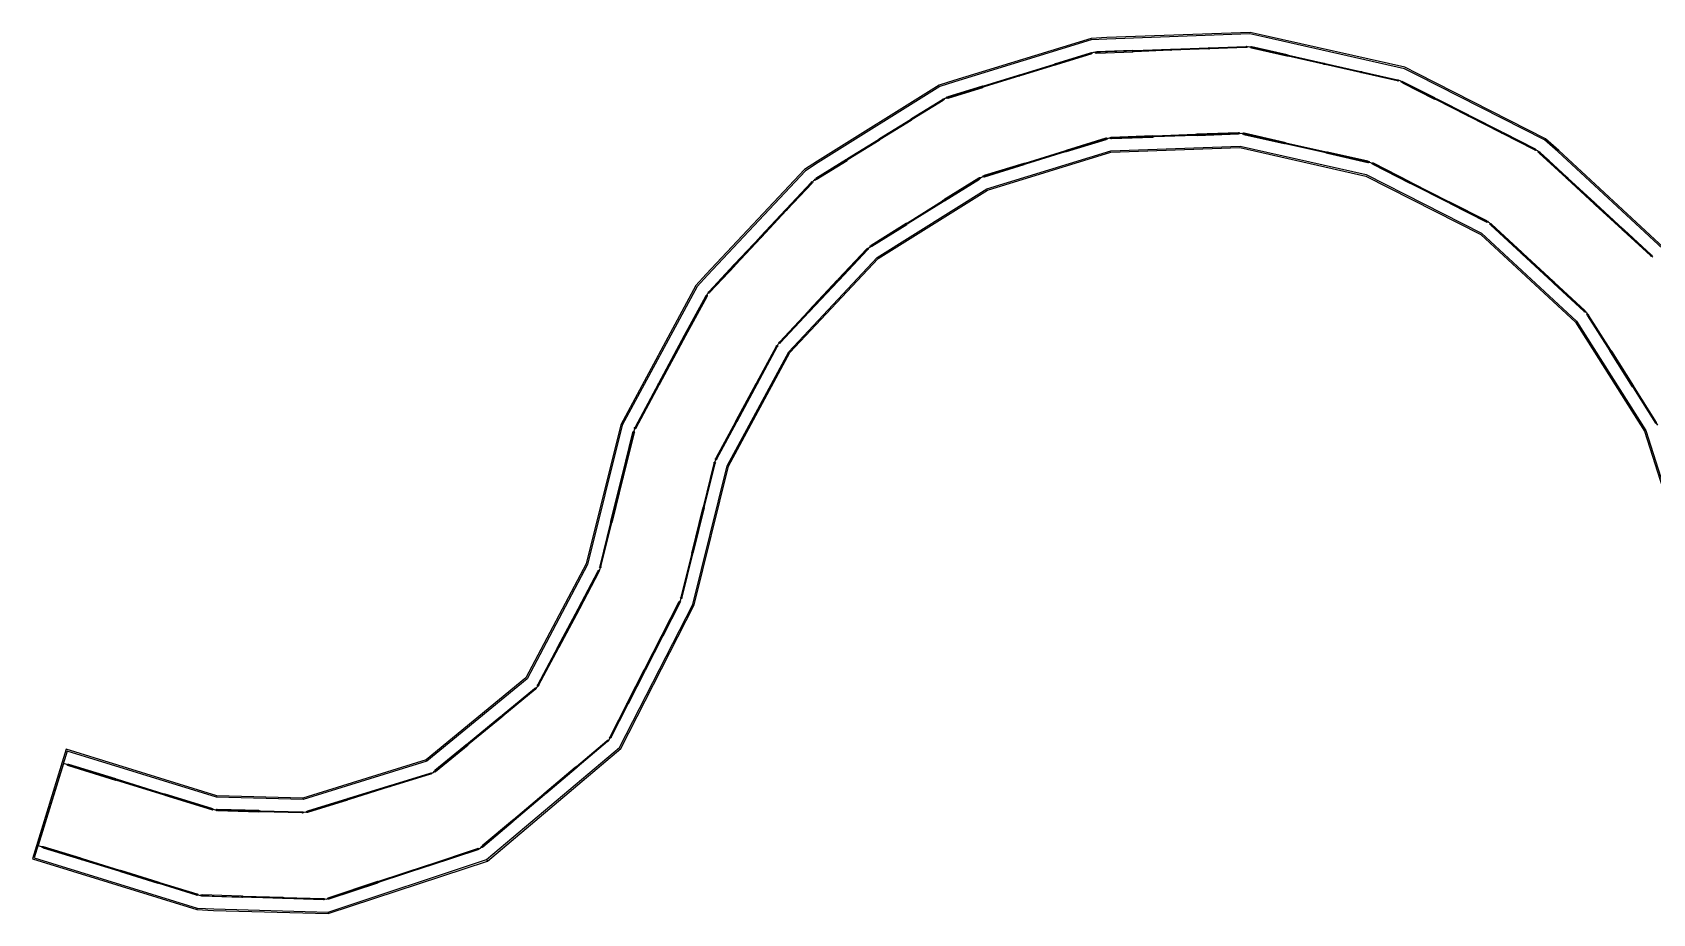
# Model space of a CAD drawing. Header units: millimetres. Extents: x -2430464 to 225692, y -180 to 1805330.
# Drawn here: x -1573706 to -1517198, y 650962 to 681682 of the extents above; entities that cross this region are included whole.
import ezdxf

# ---------------------------------------------------------------- set-up
doc = ezdxf.new("R2010")
doc.units = ezdxf.units.MM
doc.header["$LTSCALE"] = 1000
doc.layers.add('W-PLASTIC_RAILINGS塑木栏杆', color=6, linetype='CONTINUOUS')
doc.layers.add('W-STEEL_FRAME钢架', color=3, linetype='CONTINUOUS')

msp = doc.modelspace()

# ---------------------------------------------------------------- linework, layer by layer
at = {"layer": 'W-PLASTIC_RAILINGS塑木栏杆', "color": 4}
msp.add_lwpolyline([(-1517191.41, 673849.88), (-1520807.04, 677199.37), (-1521215.75, 677558.82), (-1525617.24, 679794.71), (-1526005.66, 679992.02), (-1530817.38, 681079.86), (-1531282.07, 681180.08), (-1536213.24, 681000.15), (-1536697.21, 680976.69), (-1541414.67, 679529.15), (-1541873.33, 679382.76), (-1546059.28, 676769.1), (-1546460.39, 676513.14), (-1549837.69, 672914.69), (-1550158.55, 672566.39), (-1552718.92, 667823.26), (-1553919.58, 662971.56), (-1556102.62, 658852.5), (-1559733.67, 655870.94), (-1564204.98, 654486.03), (-1567354.68, 654574.57), (-1572625.43, 656197.94), (-1573508.48, 653330.85), (-1567885.08, 651598.86), (-1567365.84, 651573.7), (-1563460.12, 651463.89), (-1558085.11, 653238.98), (-1553585.34, 657035.92), (-1551093.12, 661896.49), (-1549894.51, 666739.89), (-1547696.33, 670812.52), (-1544527.7, 674188.63), (-1540599.91, 676641.1), (-1536172.48, 677999.64), (-1531544.81, 678168.5), (-1527031.44, 677148.11), (-1522901.77, 675050.31), (-1519501.64, 671900.59), (-1517024.47, 667989.72)], dxfattribs=at)
at = {"layer": 'W-PLASTIC_RAILINGS塑木栏杆'}
for points in [[(-1536785.93, 680928.45), (-1537996.39, 680555.9), (-1538008.16, 680594.13), (-1536797.7, 680966.68)], [(-1536596.57, 680961.27), (-1535330.95, 681008.61), (-1535332.45, 681048.58), (-1536598.06, 681001.24)], [(-1534014.37, 681057.86), (-1535280.99, 681010.48), (-1535282.48, 681050.45), (-1534015.87, 681097.83)], [(-1532696.79, 681107.15), (-1533964.41, 681059.73), (-1533965.9, 681099.7), (-1532698.29, 681147.12)], [(-1531380.22, 681156.4), (-1532646.83, 681109.02), (-1532648.32, 681148.99), (-1531381.71, 681196.37)], [(-1531188.76, 681139.27), (-1529954.2, 680861.12), (-1529945.41, 680900.14), (-1531179.97, 681178.29)], [(-1538044.18, 680541.19), (-1539255.6, 680168.34), (-1539267.37, 680206.57), (-1538055.95, 680579.42)], [(-1528670.87, 680571.99), (-1529905.43, 680850.13), (-1529896.64, 680889.15), (-1528662.08, 680611.01)], [(-1527388.52, 680283.07), (-1528622.09, 680561), (-1528613.3, 680600.02), (-1527379.72, 680322.1)], [(-1541772.11, 679393.8), (-1540561.64, 679766.36), (-1540573.41, 679804.59), (-1541783.87, 679432.03)], [(-1539303.39, 680153.63), (-1540513.85, 679781.07), (-1540525.62, 679819.3), (-1539315.16, 680191.86)], [(-1526106.16, 679994.16), (-1527339.74, 680272.09), (-1527330.95, 680311.11), (-1526097.37, 680033.18)], [(-1525925.56, 679928.9), (-1524806.2, 679360.28), (-1524788.09, 679395.95), (-1525907.44, 679964.56)], [(-1541946.42, 679313.46), (-1543019.36, 678642.42), (-1543040.57, 678676.34), (-1541967.63, 679347.37)], [(-1523642.27, 678769.03), (-1524761.63, 679337.64), (-1524743.51, 679373.3), (-1523624.15, 678804.69)], [(-1522477.44, 678177.31), (-1523597.69, 678746.38), (-1523579.58, 678782.04), (-1522459.33, 678212.98)], [(-1543061.76, 678615.91), (-1544134.7, 677944.88), (-1544155.91, 677978.79), (-1543082.97, 678649.82)], [(-1533136.77, 678090.4), (-1534579.81, 678037.74), (-1534581.27, 678077.72), (-1533138.23, 678130.37)], [(-1533086.81, 678092.22), (-1531643.77, 678144.88), (-1531645.23, 678184.85), (-1533088.27, 678132.19)], [(-1531451.68, 678126.94), (-1530045.18, 677808.96), (-1530036.36, 677847.97), (-1531442.86, 678165.96)], [(-1521313.51, 677586.05), (-1522432.87, 678154.67), (-1522414.75, 678190.33), (-1521295.39, 677621.72)], [(-1544177.09, 677918.36), (-1545250.88, 677246.8), (-1545272.09, 677280.71), (-1544198.3, 677952.28)], [(-1537689.69, 677513.17), (-1539070.17, 677089.58), (-1539081.9, 677127.82), (-1537701.43, 677551.41)], [(-1537641.89, 677527.84), (-1536261.42, 677951.43), (-1536273.15, 677989.67), (-1537653.63, 677566.08)], [(-1536071.82, 677983.3), (-1534629.78, 678035.92), (-1534631.24, 678075.89), (-1536073.28, 678023.27)], [(-1528588.93, 677479.73), (-1529996.41, 677797.93), (-1529987.59, 677836.95), (-1528580.11, 677518.74)], [(-1546365.36, 676549.78), (-1545293.27, 677220.29), (-1545314.48, 677254.2), (-1546386.57, 676583.7)], [(-1540498.44, 676651.32), (-1539117.97, 677074.91), (-1539129.7, 677113.15), (-1540510.17, 676689.56)], [(-1528540.16, 677468.7), (-1527132.68, 677150.5), (-1527123.86, 677189.51), (-1528531.34, 677507.72)], [(-1526951.34, 677084.99), (-1525663.03, 676430.55), (-1525644.92, 676466.22), (-1526933.22, 677120.66)], [(-1521155.13, 677477.05), (-1520214.27, 676609.92), (-1520187.16, 676639.34), (-1521128.02, 677506.46)], [(-1546513.24, 676427.5), (-1547377.96, 675504.88), (-1547407.14, 675532.24), (-1546542.43, 676454.85)], [(-1541898.62, 675806.62), (-1540673.78, 676571.4), (-1540694.96, 676605.33), (-1541919.81, 675840.55)], [(-1524331.04, 675753.92), (-1525618.45, 676407.91), (-1525600.34, 676443.57), (-1524312.92, 675789.59)], [(-1519235.91, 675708.24), (-1520177.5, 676576.04), (-1520150.4, 676605.45), (-1519208.8, 675737.65)], [(-1547412.15, 675468.4), (-1548276.86, 674545.78), (-1548306.05, 674573.13), (-1547441.33, 675495.75)], [(-1541941.03, 675780.14), (-1543165.88, 675015.36), (-1543187.06, 675049.29), (-1541962.22, 675814.07)], [(-1524286.46, 675731.28), (-1522999.05, 675077.29), (-1522980.93, 675112.96), (-1524268.35, 675766.94)], [(-1518257.55, 674806.55), (-1519199.14, 675674.35), (-1519172.03, 675703.77), (-1518230.44, 674835.96)], [(-1544432.29, 674224.63), (-1543208.29, 674988.88), (-1543229.48, 675022.81), (-1544453.47, 674258.56)], [(-1522842, 674967.68), (-1521781.94, 673985.69), (-1521754.76, 674015.03), (-1522814.81, 674997.02)], [(-1517276.24, 673902.15), (-1518220.78, 674772.67), (-1518193.67, 674802.08), (-1517249.14, 673931.57)], [(-1548311.05, 674509.3), (-1549176.45, 673585.95), (-1549205.64, 673613.3), (-1548340.24, 674536.65)], [(-1545569.17, 673049.74), (-1544580.98, 674102.64), (-1544610.14, 674130.02), (-1545598.34, 673077.11)], [(-1520685.2, 672969.72), (-1521745.26, 673951.71), (-1521718.08, 673981.06), (-1520658.02, 672999.07)], [(-1550076.05, 672626.12), (-1549210.65, 673549.47), (-1549239.83, 673576.82), (-1550105.23, 672653.47)], [(-1545603.39, 673013.28), (-1546591.59, 671960.38), (-1546620.75, 671987.75), (-1545632.56, 673040.66)], [(-1550188.48, 672468.84), (-1550994.58, 670975.52), (-1551029.78, 670994.52), (-1550223.68, 672487.84)], [(-1520648.52, 672935.74), (-1519588.47, 671953.75), (-1519561.28, 671983.1), (-1520621.34, 672965.09)], [(-1547613.32, 670871.75), (-1546625.8, 671923.92), (-1546654.97, 671951.3), (-1547642.48, 670899.12)], [(-1519465.03, 671805.41), (-1518692.35, 670585.53), (-1518658.56, 670606.93), (-1519431.24, 671826.81)], [(-1551018.34, 670931.52), (-1551824.44, 669438.2), (-1551859.64, 669457.2), (-1551053.53, 670950.52)], [(-1548411.14, 669446.07), (-1547725.75, 670715.91), (-1547760.95, 670734.91), (-1548446.34, 669465.07)], [(-1517893.45, 669324.26), (-1518665.59, 670543.29), (-1518631.8, 670564.69), (-1517859.66, 669345.66)], [(-1552653.82, 667901.76), (-1551848.19, 669394.2), (-1551883.39, 669413.2), (-1552689.01, 667920.76)], [(-1548434.89, 669402.07), (-1549120.28, 668132.23), (-1549155.48, 668151.23), (-1548470.09, 669421.07)], [(-1517866.69, 669282.02), (-1517094.55, 668062.98), (-1517060.76, 668084.39), (-1517832.9, 669303.42)], [(-1549829.41, 666818.39), (-1549144.03, 668088.23), (-1549179.23, 668107.23), (-1549864.61, 666837.39)], [(-1552723.54, 667721.32), (-1553099.73, 666201.18), (-1553138.56, 666210.79), (-1552762.37, 667730.93)], [(-1550274, 665123.2), (-1549898.28, 666641.4), (-1549937.11, 666651.01), (-1550312.83, 665132.81)], [(-1553111.74, 666152.64), (-1553487.94, 664632.5), (-1553526.77, 664642.11), (-1553150.57, 666162.25)], [(-1553876.14, 663063.82), (-1553499.95, 664583.97), (-1553538.78, 664593.57), (-1553914.97, 663073.43)], [(-1550286.01, 665074.66), (-1550661.72, 663556.46), (-1550700.55, 663566.07), (-1550324.84, 665084.27)], [(-1551049.69, 661988.76), (-1550673.73, 663507.93), (-1550712.56, 663517.54), (-1551088.52, 661998.36)], [(-1553948.64, 662874.02), (-1554629.52, 661589.29), (-1554664.87, 661608.02), (-1553983.98, 662892.75)], [(-1551121.07, 661798.15), (-1551703.49, 660662.26), (-1551739.08, 660680.51), (-1551156.66, 661816.4)], [(-1554652.94, 661545.11), (-1555333.82, 660260.39), (-1555369.17, 660279.12), (-1554688.28, 661563.85)], [(-1551726.3, 660617.77), (-1552308.72, 659481.88), (-1552344.31, 659500.13), (-1551761.89, 660636.02)], [(-1556038.12, 658931.49), (-1555357.24, 660216.21), (-1555392.58, 660234.94), (-1556073.46, 658950.22)], [(-1552331.53, 659437.39), (-1552915.32, 658298.83), (-1552950.91, 658317.08), (-1552367.13, 659455.64)], [(-1556167.46, 658773.38), (-1557300.44, 657843.05), (-1557325.83, 657873.97), (-1556192.84, 658804.29)], [(-1557339.08, 657811.32), (-1558472.07, 656881), (-1558497.45, 656911.91), (-1557364.47, 657842.24)], [(-1553521.92, 657115.78), (-1552938.13, 658254.34), (-1552973.72, 658272.59), (-1553557.51, 657134.03)], [(-1559643.7, 655918.95), (-1558510.71, 656849.27), (-1558536.1, 656880.18), (-1559669.08, 655949.86)], [(-1553648.62, 656956.36), (-1554707.13, 656063.18), (-1554732.93, 656093.75), (-1553674.41, 656986.93)], [(-1572443.05, 656120.84), (-1570812.63, 655618.68), (-1570800.85, 655656.91), (-1572431.27, 656159.07)], [(-1569134.42, 655101.8), (-1570764.84, 655603.96), (-1570753.07, 655642.19), (-1569122.65, 655140.03)], [(-1559824.11, 655821.99), (-1561218.74, 655390.03), (-1561230.58, 655428.24), (-1559835.94, 655860.2)], [(-1554745.34, 656030.93), (-1555803.86, 655137.75), (-1555829.65, 655168.32), (-1554771.14, 656061.5)], [(-1569086.64, 655087.08), (-1567456.22, 654584.92), (-1567444.44, 654623.15), (-1569074.86, 655125.31)], [(-1564103.54, 654496.51), (-1562708.9, 654928.48), (-1562720.74, 654966.69), (-1564115.37, 654534.72)], [(-1561266.51, 655375.24), (-1562661.14, 654943.27), (-1562672.98, 654981.48), (-1561278.34, 655413.44)], [(-1555842.07, 655105.5), (-1556900.58, 654212.32), (-1556926.38, 654242.89), (-1555867.87, 655136.07)], [(-1567255.28, 654551.77), (-1565805.85, 654511.02), (-1565804.73, 654551.01), (-1567254.16, 654591.75)], [(-1564306.45, 654468.87), (-1565755.87, 654509.62), (-1565754.75, 654549.6), (-1564305.32, 654508.86)], [(-1557995.78, 653288.18), (-1556938.8, 654180.08), (-1556964.59, 654210.65), (-1558021.58, 653318.75)], [(-1573326.16, 653253.54), (-1572029.25, 652854.2), (-1572017.48, 652892.43), (-1573314.39, 653291.76)], [(-1570681.69, 652439.27), (-1571981.46, 652839.49), (-1571969.69, 652877.72), (-1570669.91, 652477.5)], [(-1558173.35, 653188.77), (-1559870.21, 652628.39), (-1559882.76, 652666.37), (-1558185.9, 653226.76)], [(-1570633.9, 652424.56), (-1569334.12, 652024.34), (-1569322.35, 652062.57), (-1570622.13, 652462.79)], [(-1559917.69, 652612.71), (-1561614.55, 652052.32), (-1561627.1, 652090.3), (-1559930.23, 652650.69)], [(-1567986.55, 651609.41), (-1569286.33, 652009.63), (-1569274.56, 652047.86), (-1567974.78, 651647.64)], [(-1567785.77, 651574.93), (-1566409.41, 651532.95), (-1566408.19, 651572.93), (-1567784.55, 651614.91)], [(-1564985.07, 651489.5), (-1566359.43, 651531.42), (-1566358.21, 651571.4), (-1564983.85, 651529.48)], [(-1563358.89, 651476.26), (-1561662.03, 652036.64), (-1561674.57, 652074.63), (-1563371.43, 651514.24)], [(-1563560.73, 651446.05), (-1564935.1, 651487.98), (-1564933.88, 651527.96), (-1563559.52, 651486.04)]]:
    msp.add_lwpolyline(points, close=True, dxfattribs=at)
for centre in [(-1536767.92, 680954.92), (-1536622.3, 680980.32), (-1535306.72, 681029.53), (-1533990.14, 681078.78), (-1532672.56, 681128.07), (-1531355.98, 681177.32), (-1531208.75, 681164.27), (-1538026.17, 680567.66), (-1529925.42, 680875.14), (-1528642.09, 680586), (-1540543.63, 679792.83), (-1539285.38, 680180.1), (-1527359.73, 680297.09), (-1526077.37, 680008.18), (-1525938.79, 679958.05), (-1541935.83, 679343.67), (-1541801.88, 679405.56), (-1524774.86, 679366.79), (-1543051.17, 678646.12), (-1523610.92, 678775.53), (-1533112.52, 678111.3), (-1531619.51, 678165.77), (-1531471.65, 678151.96), (-1522446.1, 678183.82), (-1544166.5, 677948.58), (-1537671.66, 677539.62), (-1536243.39, 677977.88), (-1536097.53, 678002.38), (-1534605.53, 678056.82), (-1530016.38, 677822.95), (-1521282.16, 677592.56), (-1545282.68, 677250.5), (-1539099.93, 677101.36), (-1528560.13, 677493.72), (-1527103.89, 677164.49), (-1526964.57, 677114.15), (-1521159.96, 677508.7), (-1546510.74, 676459.42), (-1546397.17, 676553.48), (-1540663.16, 676601.6), (-1540528.21, 676663.1), (-1525631.69, 676437.06), (-1520182.33, 676607.69), (-1547409.64, 675500.32), (-1541930.42, 675810.34), (-1524299.69, 675760.43), (-1519203.97, 675706), (-1543197.68, 675019.08), (-1522967.7, 675083.8), (-1522846.75, 674999.34), (-1518225.61, 674804.31), (-1548308.55, 674541.22), (-1544578.45, 674134.56), (-1544464.09, 674228.35), (-1549208.14, 673581.38), (-1521750.01, 673983.37), (-1517244.31, 673899.92), (-1545600.86, 673045.2), (-1550194.21, 672500.34), (-1550107.73, 672621.55), (-1520653.27, 672967.4), (-1546623.28, 671955.84), (-1519556.53, 671951.44), (-1519461.51, 671837.23), (-1551024.06, 670963.02), (-1547731.48, 670747.41), (-1547645.01, 670867.21), (-1518662.08, 670575.11), (-1551853.91, 669425.7), (-1548440.61, 669433.57), (-1517863.18, 669313.84), (-1549149.75, 668119.73), (-1552736.95, 667750.39), (-1552683.29, 667889.26), (-1549858.89, 666805.89), (-1549911.69, 666670.47), (-1553125.15, 666181.72), (-1550299.42, 665103.74), (-1553513.36, 664613.04), (-1550687.14, 663537), (-1553954.61, 662905.47), (-1553901.56, 663044.36), (-1551127.46, 661829.52), (-1551075.11, 661969.29), (-1554658.9, 661576.57), (-1551732.69, 660649.14), (-1555363.2, 660247.67), (-1552337.92, 659468.76), (-1556067.5, 658918.77), (-1556160.83, 658804.7), (-1557332.46, 657842.65), (-1552944.52, 658285.71), (-1558504.08, 656880.59), (-1553642.41, 656987.77), (-1553551.12, 657102.66), (-1572461.05, 656147.31), (-1554739.14, 656062.34), (-1570782.85, 655630.43), (-1559806.15, 655848.5), (-1559675.71, 655918.54), (-1569104.64, 655113.55), (-1562690.94, 654954.98), (-1561248.54, 655401.74), (-1555835.86, 655136.91), (-1567426.44, 654596.67), (-1567279.71, 654572.46), (-1565780.3, 654530.31), (-1564280.89, 654488.16), (-1564133.33, 654508.22), (-1556932.59, 654211.48), (-1573344.17, 653280.01), (-1558155.89, 653215.6), (-1558027.79, 653287.35), (-1571999.47, 652865.96), (-1570651.91, 652451.03), (-1559900.22, 652639.54), (-1569304.34, 652036.1), (-1567956.78, 651621.17), (-1567810.15, 651595.68), (-1566383.81, 651552.18), (-1561644.56, 652063.47), (-1564959.47, 651508.73), (-1563535.14, 651465.28), (-1563388.9, 651487.41)]:
    msp.add_circle(centre, 25, dxfattribs=at)
at = {"layer": 'W-STEEL_FRAME钢架'}
for p, q in [((-1559949.62, 656272.01), (-1559975.23, 656319.56)), ((-1567272.57, 655072.46), (-1567281.28, 655019.69)), ((-1564273.76, 654988.16), (-1564266.47, 654934.93)), ((-1557862.88, 652841.62), (-1557836.53, 652794.51)), ((-1567962.9, 651155.11), (-1567972.13, 651102.5)), ((-1563394.35, 651014.86), (-1563386.55, 650961.62))]:
    msp.add_line(p, q, dxfattribs=at)
for points in [[(-1516804.03, 674172.6), (-1520471.98, 677570.56), (-1520932.98, 677976), (-1525390.79, 680240.49), (-1525834.7, 680465.99), (-1530709.54, 681568.1), (-1531237.79, 681682.03), (-1536234.47, 681499.71), (-1536783.99, 681473.07), (-1541564.02, 680006.33), (-1542085.02, 679840.04), (-1546326.18, 677191.92), (-1546782.13, 676900.95), (-1550203.86, 673255.17), (-1550568.76, 672859.06), (-1553189.04, 668004.95), (-1554390.17, 663151.36), (-1556497.44, 659175.26), (-1559975.23, 656319.56), (-1564273.76, 654988.16), (-1567272.57, 655072.46), (-1572528.91, 656691.39), (-1573706.31, 652868.6)], [(-1516845.1, 674138.39), (-1520507.5, 677531.21), (-1520962.95, 677931.78), (-1525414.79, 680193.24), (-1525852.82, 680415.75), (-1530720.97, 681516.34), (-1531242.48, 681628.83), (-1536232.22, 681446.76), (-1536774.79, 681420.45), (-1541548.19, 679955.75), (-1542062.58, 679791.57), (-1546297.89, 677147.1), (-1546748.02, 676859.85), (-1550165.05, 673219.08), (-1550525.28, 672828.04), (-1553139.2, 667985.69), (-1554340.29, 663132.3), (-1556455.59, 659141.05), (-1559949.62, 656272.01), (-1564266.47, 654934.93), (-1567281.28, 655019.69), (-1572493.86, 656625.14), (-1573640.06, 652903.65), (-1567962.9, 651155.11), (-1567382.95, 651127.01), (-1563394.35, 651014.86), (-1557862.88, 652841.62), (-1553228.51, 656752.15), (-1550671.68, 661738.72), (-1549474.22, 666577.48), (-1547328.94, 670548.13), (-1544241.61, 673840.29), (-1540412.82, 676230.94), (-1536097.5, 677555.08), (-1531586.64, 677719.68), (-1527184.28, 676724.39), (-1523159.8, 674680.02), (-1519848.12, 671612.22), (-1517432.84, 667799.08), (-1516060.64, 663499.02)], [(-1573706.31, 652868.6), (-1567972.13, 651102.5), (-1567384.97, 651074.04), (-1563386.55, 650961.62), (-1557836.53, 652794.51), (-1553186.2, 656718.5), (-1550621.71, 661720.02), (-1549424.39, 666558.21), (-1547287.23, 670517.78), (-1544207.67, 673798.99), (-1540390.63, 676182.31), (-1536088.61, 677502.37), (-1531591.6, 677666.46), (-1527202.4, 676674.15), (-1523190.39, 674636.11), (-1519889.2, 671578.03), (-1517481.26, 667776.48), (-1516113.22, 663489.47)]]:
    msp.add_lwpolyline(points, dxfattribs=at)

doc.saveas('drawing.dxf')
